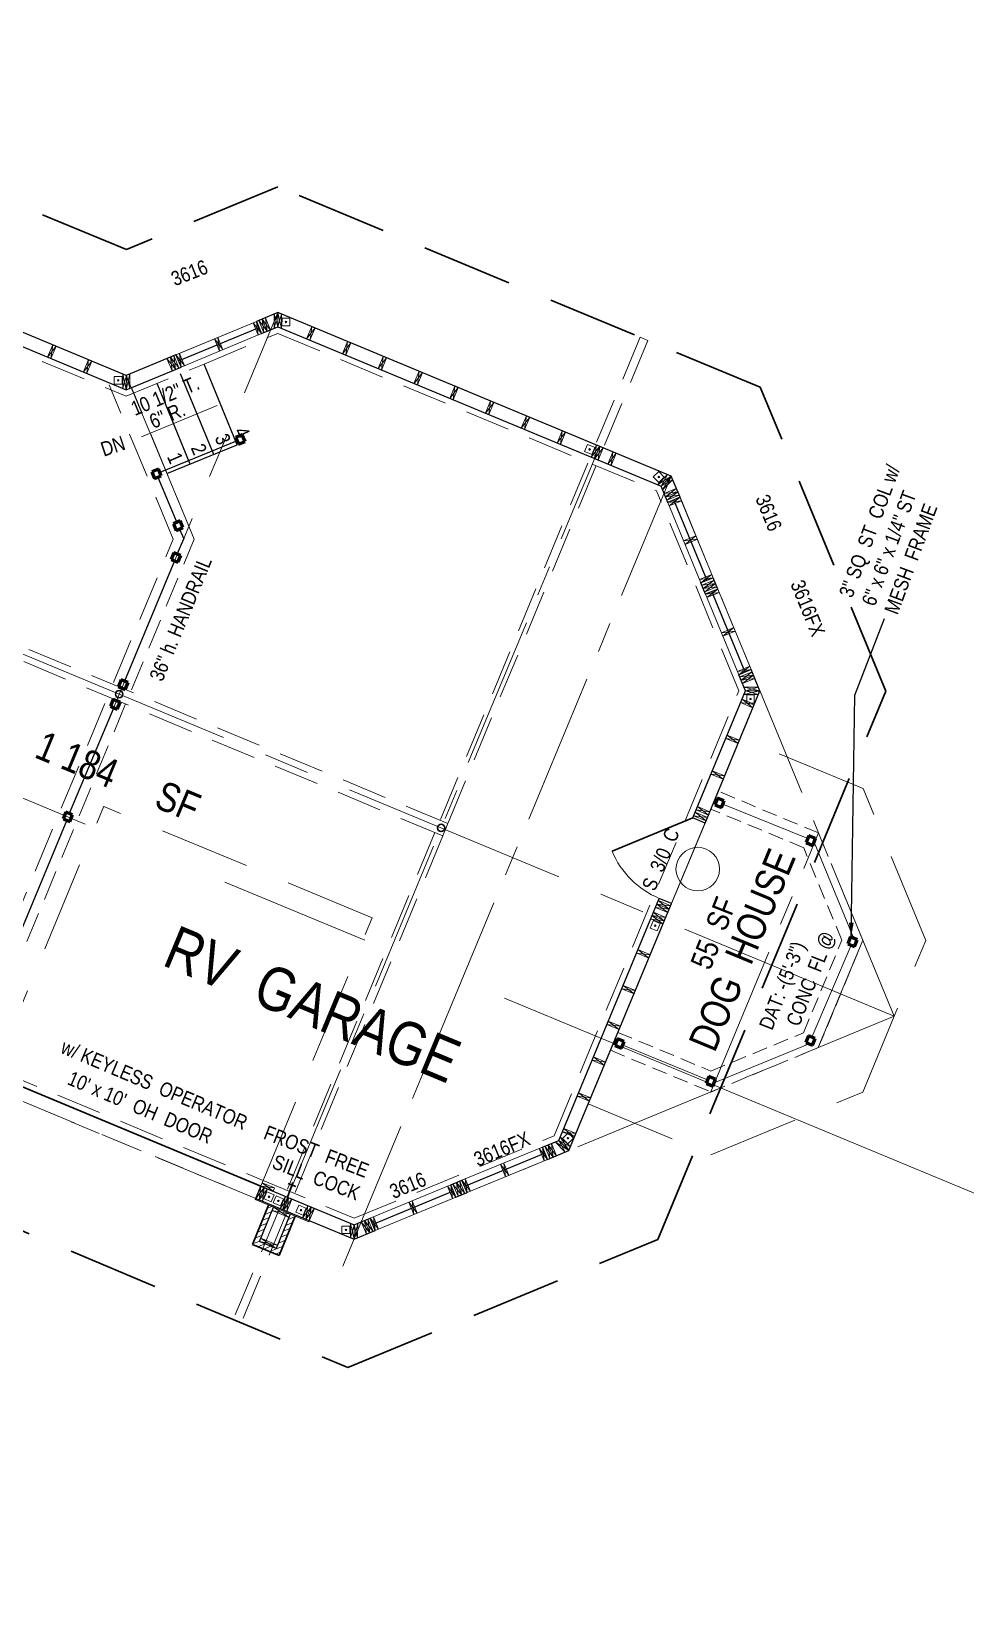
# Model space of a CAD drawing. Header units: inches. Extents: x 279 to 11006, y 233 to 7807.
# Drawn here: x 3970 to 4356, y 1346 to 2002 of the extents above; entities that cross this region are included whole.
import ezdxf

# ---------------------------------------------------------------- set-up
doc = ezdxf.new("R2010")
doc.units = ezdxf.units.IN
doc.header["$MEASUREMENT"] = 0
doc.linetypes.add('CENTER', pattern=[2, 1.25, -0.25, 0.25, -0.25])
doc.linetypes.add('HIDDEN', pattern=[0.375, 0.25, -0.125])
for name, color, linetype in [('CONC', 7, 'Continuous'), ('LLPLUMBING', 102, 'Continuous'), ('LLTEXT', 7, 'Continuous'), ('STAIRS', 7, 'Continuous'), ('TEXT', 250, 'Continuous'), ('WALLS', 5, 'Continuous')]:
    doc.layers.add(name, color=color, linetype=linetype)
for name, color, linetype, lineweight in [('DOORS', 7, 'Continuous', 30), ('FOUNDATION', 7, 'HIDDEN', 20), ('GRID', 1, 'CENTER', 20), ('LAYOUT', 6, 'Continuous', 9), ('MASONRY', 16, 'HIDDEN', 30), ('PLUMBING', 7, 'Continuous', 20), ('ROOF BEAMS', 3, 'HIDDEN', 30), ('ROOFLINE', 7, 'HIDDEN', 30), ('STEEL', 5, 'Continuous', 9), ('WALL FRAMING', 7, 'Continuous', 30), ('WINDOWS', 5, 'Continuous', 30)]:
    doc.layers.add(name, color=color, linetype=linetype, lineweight=lineweight)
doc.styles.add('ARCHENT', font='technical.ttf', dxfattribs={"height": 6})
doc.styles.add('ARCHENTLTD', font='technical.ttf', dxfattribs={"height": 0.1875})
doc.dimstyles.new('ARCHENT', dxfattribs={"dimtxt": 6, "dimasz": 6, "dimexe": 9, "dimexo": 3, "dimgap": 1, "dimtad": 0, "dimtoh": 1, "dimdec": 3, "dimzin": 0, "dimdsep": 46, "dimlunit": 4, "dimtxsty": 'ARCHENTLTD', "dimcen": 6, "dimaunit": 1, "dimadec": 0, "dimazin": 0, "dimtfac": 1, "dimtdec": 3, "dimtofl": 0, "dimtmove": 0, "dimatfit": 3, "dimfxl": 1, "dimfrac": 2, "dimtolj": 1, "dimtzin": 0, "dimarcsym": 0})
doc.dimstyles.new('ARCHENTLTD', dxfattribs={"dimscale": 0.05, "dimtxt": 0.1875, "dimasz": 3, "dimexe": 9, "dimexo": 1, "dimgap": 2.5, "dimtad": 0, "dimdec": 1, "dimzin": 1, "dimdsep": 46, "dimlunit": 4, "dimtxsty": 'ARCHENTLTD', "dimblk": 'ARCHTICK', "dimcen": 6, "dimclrd": 256, "dimclre": 256, "dimclrt": 256, "dimaunit": 1, "dimadec": 0, "dimazin": 0, "dimtfac": 1, "dimtdec": 1, "dimtofl": 0, "dimtmove": 1, "dimatfit": 3, "dimldrblk": 'ARCHTICK', "dimfxl": 1, "dimfrac": 2, "dimtolj": 1, "dimtzin": 0, "dimlwd": 9, "dimlwe": 9, "dimarcsym": 0})

# ---------------------------------------------------------------- blocks, each defined once
blk = doc.blocks.new('_ArchTick')
at = {"color": 0, "linetype": 'ByBlock', "const_width": 0.15}
blk.add_lwpolyline([(-0.5, -0.5), (0.5, 0.5)], dxfattribs=at)

msp = doc.modelspace()

# ---------------------------------------------------------------- hatches: boundary and pattern name
at = {"layer": 'MASONRY', "lineweight": 9, "ltscale": 75}
h = msp.add_hatch(dxfattribs=at)
h.set_pattern_fill('ANSI31', color=256, scale=15, angle=22.5, style=0)
h.set_pattern_definition([(22.5, (11012.0421, -10352.0215), (0.71753144, -1.73227412), [])])
h.paths.add_polyline_path([(4076.74, 1512.89), (4079.17, 1512.89), (4072.36, 1496.17), (4061.27, 1500.74), (4068.15, 1517.44), (4069.87, 1515.71), (4064.21, 1501.97), (4071.13, 1499.11)])
at = {"layer": 'WALL FRAMING', "lineweight": 9, "ltscale": 150}
for points in [[(4074.81, 1881.81, 1), (4075.44, 1881.81, 1)], [(4005.53, 1857.68, 1), (4006.15, 1857.68, 1)], [(4200.28, 1829.15, 1), (4200.9, 1829.15, 1)], [(4228.86, 1817.78, 1), (4229.48, 1817.78, 1)], [(4266.72, 1726.07, 1), (4267.35, 1726.07, 1)], [(4227.8, 1632.7, 1), (4227.57, 1632.12, 1)], [(4191.31, 1544.63, 1), (4191.94, 1544.63, 1)], [(4067.82, 1520.41, 1), (4068.44, 1520.41, 1)], [(4071.7, 1518.75, 1), (4072.33, 1518.75, 1)], [(4081.03, 1514.92, 1), (4081.65, 1514.92, 1)], [(4099.6, 1506.77, 1), (4100.22, 1506.77, 1)]]:
    msp.add_hatch(color=256, dxfattribs=at).paths.add_polyline_path(points)

# ---------------------------------------------------------------- linework, layer by layer
at = {"layer": 'DOORS', "linetype": 'HIDDEN', "lineweight": 9, "ltscale": 150}
for p, q in [((3953.92, 1570.91), (3999.93, 1681.73)), ((4110.74, 1635.68), (3999.91, 1681.69)), ((4064.73, 1524.85), (4110.74, 1635.68))]:
    msp.add_line(p, q, dxfattribs=at)
at = {"layer": 'DOORS', "ltscale": 50}
msp.add_line((4243.17, 1676.94), (4209.9, 1663.19), dxfattribs=at)
at = {"layer": 'DOORS', "lineweight": 9, "ltscale": 50}
msp.add_line((4248.27, 1674.82), (4234.47, 1641.57), dxfattribs=at)
at = {"layer": 'DOORS', "linetype": 'Continuous', "ltscale": 150}
msp.add_line((4064.73, 1524.85), (3953.92, 1570.91), dxfattribs=at)
at = {"layer": 'DOORS', "color": 7, "linetype": 'Continuous', "lineweight": 20, "ltscale": 7.5}
msp.add_circle((4245.26, 1655.8), 9, dxfattribs=at)
at = {"layer": 'DOORS', "lineweight": 9, "ltscale": 50}
msp.add_arc((4243.17, 1676.94), 36, 202.45334, 247.45334, dxfattribs=at)
at = {"layer": 'FOUNDATION', "lineweight": 20, "ltscale": 75}
for p, q in [((3792.69, 1941.07), (4009.18, 1851.08)), ((4041.3, 1864.41), (4071.76, 1877.05)), ((4071.76, 1877.05), (4228.17, 1812.04)), ((4262.28, 1729.42), (4228.17, 1812.04)), ((4185.89, 1545.65), (4262.28, 1729.42)), ((4103.26, 1511.54), (4185.89, 1545.65)), ((4065.69, 1527.16), (4103.26, 1511.54))]:
    msp.add_line(p, q, dxfattribs=at)
at = {"layer": 'FOUNDATION', "linetype": 'HIDDEN', "lineweight": 9, "ltscale": 75}
for p, q in [((4009.18, 1851.08), (4041.3, 1864.41)), ((4028.53, 1792.11), (4002.11, 1855.77)), ((3939.14, 1577.05), (4028.53, 1792.11)), ((3954.88, 1573.21), (4065.69, 1527.16))]:
    msp.add_line(p, q, dxfattribs=at)
at = {"layer": 'FOUNDATION', "ltscale": 75}
msp.add_line((4037.2, 1792.11), (4011.29, 1854.66), dxfattribs=at)
at = {"layer": 'FOUNDATION', "ltscale": 50}
msp.add_line((3946.53, 1573.98), (4037.2, 1792.11), dxfattribs=at)
at = {"layer": 'FOUNDATION', "ltscale": 25}
for p, q in [((4295.14, 1670.74), (4253.7, 1687.95)), ((4289.01, 1664.62), (4250.63, 1680.56)), ((4313.47, 1626.37), (4295.14, 1670.74)), ((4304.81, 1626.38), (4289.01, 1664.62)), ((4288.94, 1588.17), (4304.81, 1626.38)), ((4295.05, 1582.04), (4313.47, 1626.37)), ((4212.29, 1588.33), (4250.7, 1572.38)), ((4250.7, 1572.38), (4288.94, 1588.17)), ((4209.22, 1580.94), (4250.69, 1563.72)), ((4250.69, 1563.72), (4295.05, 1582.04))]:
    msp.add_line(p, q, dxfattribs=at)
at = {"layer": 'FOUNDATION', "lineweight": 20, "ltscale": 50}
msp.add_line((3951.81, 1565.83), (4062.62, 1519.77), dxfattribs=at)
at = {"layer": 'FOUNDATION', "lineweight": 9, "ltscale": 75}
msp.add_line((4064.73, 1524.85), (4065.69, 1527.16), dxfattribs=at)
at = {"layer": 'GRID', "ltscale": 50}
for p, q in [((3792.7, 1949.72), (4009.18, 1859.74)), ((4009.18, 1859.74), (4071.77, 1885.72)), ((4071.77, 1885.71), (4234.3, 1818.15)), ((4326.42, 1595), (4234.3, 1818.16)), ((3652.85, 1690.09), (4103.25, 1502.88)), ((4103.25, 1502.88), (4326.42, 1595))]:
    msp.add_line(p, q, dxfattribs=at)
at = {"layer": 'GRID', "ltscale": 75}
for p, q in [((3942.83, 1575.51), (4071.77, 1885.71)), ((4035.06, 1797.39), (4009.18, 1859.74)), ((4326.42, 1595), (3740.29, 1838.6))]:
    msp.add_line(p, q, dxfattribs=at)
at = {"layer": 'GRID', "linetype": 'CENTER', "lineweight": 20, "ltscale": 50}
for p, q in [((4073.7, 1515.16), (4204.74, 1830.44)), ((4098.64, 1491.8), (4234.29, 1818.16)), ((4191.95, 1539.5), (4270.91, 1729.46)), ((4250.66, 1563.73), (4295.15, 1670.75)), ((4295.04, 1582.05), (4313.47, 1626.37))]:
    msp.add_line(p, q, dxfattribs=at)
at = {"layer": 'LAYOUT', "color": 6, "linetype": 'CENTER', "lineweight": 5, "ltscale": 250}
msp.add_line((3241.82, 1985.96), (4783.42, 1345.93), dxfattribs=at)
at = {"layer": 'LLPLUMBING', "color": 5, "linetype": 'Continuous', "lineweight": 30, "ltscale": 25}
for p, q in [((4075.81, 1520.24), (4078.02, 1526.3)), ((4079.15, 1524.64), (4076.08, 1525.94))]:
    msp.add_line(p, q, dxfattribs=at)
at = {"layer": 'MASONRY', "linetype": 'Continuous', "lineweight": 30, "ltscale": 1.5}
for p, q in [((4061.27, 1500.74), (4067.97, 1517)), ((4078.98, 1512.42), (4072.36, 1496.17)), ((4072.36, 1496.17), (4061.27, 1500.74))]:
    msp.add_line(p, q, dxfattribs=at)
at = {"layer": 'ROOF BEAMS', "color": 3, "lineweight": 20, "ltscale": 75}
for p, q in [((4221.42, 1875.49), (4138.81, 1675.95)), ((4224.66, 1874.15), (4142.04, 1674.61)), ((4142.04, 1674.61), (4139.94, 1669.52)), ((4136.7, 1670.87), (4053.43, 1469.75)), ((4139.94, 1669.52), (4056.66, 1468.4)), ((4056.66, 1468.4), (4053.43, 1469.75))]:
    msp.add_line(p, q, dxfattribs=at)
at = {"layer": 'ROOF BEAMS', "lineweight": 20, "ltscale": 75}
for p, q in [((4139.94, 1669.52), (3737.16, 1836.92)), ((4142.04, 1674.61), (3739.27, 1842))]:
    msp.add_line(p, q, dxfattribs=at)
at = {"layer": 'ROOFLINE', "linetype": 'HIDDEN', "ltscale": 150}
for p, q in [((4009.2, 1911.72), (3792.76, 2001.68)), ((4071.78, 1937.68), (4009.2, 1911.72)), ((4271.08, 1854.86), (4071.78, 1937.68)), ((4322.89, 1729.34), (4271.08, 1854.86)), ((4228.7, 1502.73), (4322.89, 1729.34)), ((3623.37, 1650.46), (4100.69, 1449.9)), ((4100.69, 1449.9), (4228.7, 1502.73))]:
    msp.add_line(p, q, dxfattribs=at)
at = {"layer": 'ROOFLINE', "lineweight": 20, "ltscale": 150}
for p, q in [((4313.53, 1689.09), (4262.91, 1710.11)), ((4339.44, 1626.35), (4313.53, 1689.09)), ((4313.4, 1563.66), (4339.44, 1626.35)), ((4250.66, 1537.74), (4313.4, 1563.66)), ((4200.02, 1558.78), (4250.66, 1537.74))]:
    msp.add_line(p, q, dxfattribs=at)
at = {"layer": 'STAIRS', "color": 7, "linetype": 'Continuous', "ltscale": 25}
for p, q in [((4055.03, 1831.1), (4041.3, 1864.41)), ((4035.61, 1823.1), (4021.9, 1856.36)), ((4045.32, 1827.1), (4031.6, 1860.39))]:
    msp.add_line(p, q, dxfattribs=at)
at = {"layer": 'STAIRS', "color": 7, "linetype": 'Continuous', "ltscale": 50}
msp.add_line((4025.9, 1819.16), (4055.03, 1831.1), dxfattribs=at)
at = {"layer": 'STEEL', "color": 5, "lineweight": 25, "ltscale": 150}
for p, q in [((4054.94, 1832.67), (4023.02, 1819.63)), ((4022.22, 1817.66), (4030, 1799.02)), ((4030.25, 1785.9), (4032.88, 1792.15)), ((4031.17, 1796.26), (4032.88, 1792.15)), ((4029.13, 1783.12), (4008.46, 1733.4)), ((4004.07, 1722.49), (3985.63, 1678.76)), ((3984.58, 1675.95), (3965.86, 1630.91))]:
    msp.add_line(p, q, dxfattribs=at)
at = {"layer": 'STEEL', "linetype": 'Continuous', "lineweight": 60, "ltscale": 90}
for p, q in [((4057.11, 1835.22), (4054.35, 1834.05)), ((4054.35, 1834.05), (4055.52, 1831.29)), ((4055.52, 1831.29), (4058.28, 1832.46)), ((4058.28, 1832.46), (4057.11, 1835.22)), ((4022.43, 1821.01), (4019.67, 1819.84)), ((4019.67, 1819.84), (4020.84, 1817.08)), ((4020.84, 1817.08), (4023.6, 1818.25)), ((4023.6, 1818.25), (4022.43, 1821.01)), ((4031.38, 1799.6), (4028.62, 1798.43)), ((4028.62, 1798.43), (4029.79, 1795.67)), ((4029.79, 1795.67), (4032.55, 1796.84)), ((4032.55, 1796.84), (4031.38, 1799.6)), ((4028.86, 1786.46), (4027.74, 1783.68)), ((4028.86, 1786.46), (4027.74, 1783.68)), ((4027.74, 1783.68), (4030.52, 1782.55)), ((4027.74, 1783.68), (4030.52, 1782.55)), ((4031.64, 1785.33), (4028.86, 1786.46)), ((4031.64, 1785.33), (4028.86, 1786.46)), ((4030.52, 1782.55), (4031.64, 1785.33)), ((4030.52, 1782.55), (4031.64, 1785.33)), ((4007.11, 1733.95), (4005.98, 1731.17)), ((4007.11, 1733.95), (4005.98, 1731.17)), ((4009.89, 1732.82), (4007.11, 1733.95)), ((4009.89, 1732.82), (4007.11, 1733.95)), ((4008.76, 1730.04), (4009.89, 1732.82)), ((4008.76, 1730.04), (4009.89, 1732.82)), ((4003.81, 1725.83), (4002.68, 1723.05)), ((4003.81, 1725.83), (4002.68, 1723.05)), ((4006.59, 1724.7), (4003.81, 1725.83)), ((4006.59, 1724.7), (4003.81, 1725.83)), ((4005.46, 1721.92), (4006.59, 1724.7)), ((4005.46, 1721.92), (4006.59, 1724.7)), ((4005.98, 1731.17), (4008.76, 1730.04)), ((4005.98, 1731.17), (4008.76, 1730.04)), ((4002.68, 1723.05), (4005.46, 1721.92)), ((4002.68, 1723.05), (4005.46, 1721.92)), ((3984.24, 1679.33), (3983.11, 1676.54)), ((3984.24, 1679.33), (3983.11, 1676.54)), ((3987.02, 1678.2), (3984.24, 1679.33)), ((3987.02, 1678.2), (3984.24, 1679.33)), ((4253.43, 1685.09), (4252.31, 1682.3)), ((4252.31, 1682.3), (4255.09, 1681.18)), ((4256.21, 1683.96), (4253.43, 1685.09)), ((4255.09, 1681.18), (4256.21, 1683.96)), ((3983.11, 1676.54), (3985.89, 1675.42)), ((3983.11, 1676.54), (3985.89, 1675.42)), ((3985.89, 1675.42), (3987.02, 1678.2)), ((3985.89, 1675.42), (3987.02, 1678.2)), ((4291.11, 1669.5), (4289.99, 1666.72)), ((4289.99, 1666.72), (4292.77, 1665.59)), ((4293.89, 1668.37), (4291.11, 1669.5)), ((4292.77, 1665.59), (4293.89, 1668.37)), ((4308.33, 1627.75), (4307.2, 1624.96)), ((4311.11, 1626.62), (4308.33, 1627.75)), ((4309.98, 1623.84), (4311.11, 1626.62)), ((4307.2, 1624.96), (4309.98, 1623.84)), ((4290.96, 1586.95), (4289.84, 1584.17)), ((4293.74, 1585.82), (4290.96, 1586.95)), ((4212.14, 1585.69), (4211.01, 1582.91)), ((4211.01, 1582.91), (4213.79, 1581.78)), ((4214.92, 1584.56), (4212.14, 1585.69)), ((4213.79, 1581.78), (4214.92, 1584.56)), ((4289.84, 1584.17), (4292.62, 1583.04)), ((4292.62, 1583.04), (4293.74, 1585.82)), ((4249.84, 1570.08), (4248.71, 1567.3)), ((4248.71, 1567.3), (4251.49, 1566.18)), ((4252.62, 1568.96), (4249.84, 1570.08)), ((4251.49, 1566.18), (4252.62, 1568.96))]:
    msp.add_line(p, q, dxfattribs=at)
at = {"layer": 'STEEL', "linetype": 'Continuous', "lineweight": 20, "ltscale": 90}
for p, q in [((4290.66, 1668.38), (4255.65, 1682.57)), ((4309.72, 1627.18), (4293.33, 1666.98)), ((4292.35, 1586.39), (4308.59, 1624.4)), ((4214.01, 1583.17), (4249.27, 1568.69)), ((4252.05, 1567.57), (4291.23, 1583.61))]:
    msp.add_line(p, q, dxfattribs=at)
at = {"layer": 'STEEL', "lineweight": 30, "ltscale": 75}
for centre in [(4006.24, 1728.06), (4139.25, 1672.79)]:
    msp.add_circle(centre, 1.5, dxfattribs=at)
at = {"layer": 'WALL FRAMING', "lineweight": 9, "ltscale": 150}
for p, q in [((4062.96, 1882.03), (4063.67, 1876.37)), ((4067.36, 1877.93), (4063.88, 1882.41)), ((4065.27, 1882.98), (4065.98, 1877.32)), ((4068.75, 1878.47), (4065.27, 1882.95)), ((4066.66, 1883.52), (4067.37, 1877.86)), ((4070.27, 1879.13), (4071.79, 1885.7)), ((4071.77, 1879.75), (4070.29, 1885.08)), ((4073.29, 1885.07), (4071.77, 1879.75)), ((4071.79, 1885.7), (4073.27, 1879.13)), ((4065.05, 1876.98), (4061.57, 1881.45)), ((4065.98, 1877.32), (4067.36, 1877.93)), ((4087.17, 1879.31), (4083.68, 1874.8)), ((4085.07, 1874.23), (4085.79, 1879.88)), ((3980.16, 1871.8), (3976.67, 1867.3)), ((3978.06, 1866.72), (3978.78, 1872.38)), ((4049.11, 1870.38), (4045.63, 1874.86)), ((4047.02, 1875.43), (4047.73, 1869.78)), ((4101.95, 1873.17), (4098.46, 1868.66)), ((4099.84, 1868.09), (4100.56, 1873.74)), ((3994.94, 1865.66), (3991.45, 1861.16)), ((3992.83, 1860.58), (3993.55, 1866.24)), ((4029.47, 1862.26), (4025.99, 1866.74)), ((4030.86, 1862.83), (4027.38, 1867.31)), ((4027.38, 1867.31), (4028.1, 1861.65)), ((4028.77, 1867.88), (4029.48, 1862.23)), ((4033.17, 1863.77), (4029.7, 1868.25)), ((4031.09, 1868.82), (4031.8, 1863.16)), ((4116.72, 1867.02), (4113.23, 1862.52)), ((4114.62, 1861.94), (4115.34, 1867.6)), ((4007.68, 1854.42), (4009.2, 1859.73)), ((4009.18, 1853.79), (4007.7, 1860.36)), ((4010.7, 1860.35), (4009.18, 1853.79)), ((4009.2, 1859.73), (4010.68, 1854.41)), ((4131.52, 1860.87), (4128.03, 1856.37)), ((4129.41, 1855.79), (4130.13, 1861.45)), ((4146.27, 1854.74), (4142.78, 1850.24)), ((4144.16, 1849.66), (4144.89, 1855.32)), ((4161.05, 1848.6), (4157.55, 1844.1)), ((4158.94, 1843.52), (4159.66, 1849.18)), ((4173.71, 1837.38), (4174.44, 1843.04)), ((4175.82, 1842.46), (4172.33, 1837.96)), ((4190.62, 1836.31), (4187.12, 1831.81)), ((4188.51, 1831.23), (4189.23, 1836.89)), ((4204.74, 1830.45), (4201.25, 1825.94)), ((4202.64, 1825.37), (4203.36, 1831.02)), ((4206.16, 1829.86), (4202.67, 1825.35)), ((4204.05, 1824.78), (4204.78, 1830.43)), ((4211.55, 1827.61), (4208.06, 1823.1)), ((4209.45, 1822.53), (4210.17, 1828.18)), ((4234.28, 1818.16), (4228.58, 1814.58)), ((4232.78, 1818.78), (4230.08, 1813.95)), ((4230.08, 1813.95), (4234.9, 1816.66)), ((4230.7, 1812.45), (4234.28, 1818.16)), ((4236.97, 1811.68), (4231.32, 1810.97)), ((4231.89, 1809.58), (4236.4, 1813.07)), ((4237.55, 1810.29), (4231.89, 1809.58)), ((4232.46, 1808.2), (4236.97, 1811.68)), ((4238.5, 1807.98), (4232.84, 1807.27)), ((4233.42, 1805.89), (4237.93, 1809.37)), ((4245.08, 1792.04), (4239.43, 1791.33)), ((4240, 1789.94), (4244.51, 1793.43)), ((4246.58, 1774), (4251.09, 1777.48)), ((4251.66, 1776.09), (4246.01, 1775.38)), ((4252.62, 1773.78), (4246.96, 1773.07)), ((4247.53, 1771.68), (4252.04, 1775.17)), ((4253.19, 1772.4), (4247.53, 1771.68)), ((4248.11, 1770.3), (4252.62, 1773.78)), ((4249.06, 1767.99), (4253.57, 1771.47)), ((4254.14, 1770.09), (4248.49, 1769.37)), ((4260.73, 1754.14), (4255.07, 1753.43)), ((4255.64, 1752.04), (4260.15, 1755.53)), ((4267.31, 1738.2), (4261.65, 1737.48)), ((4262.22, 1736.1), (4266.74, 1739.58)), ((4268.26, 1735.89), (4262.61, 1735.17)), ((4262.61, 1735.17), (4263.18, 1733.79)), ((4263.18, 1733.79), (4267.69, 1737.27)), ((4268.83, 1734.5), (4263.18, 1733.79)), ((4263.75, 1732.4), (4268.26, 1735.89)), ((4263.54, 1725.94), (4268.06, 1722.44)), ((4270.93, 1729.41), (4264.35, 1727.93)), ((4264.36, 1730.93), (4270.93, 1729.41)), ((4264.98, 1729.42), (4270.31, 1730.91)), ((4270.3, 1727.91), (4264.98, 1729.42)), ((4268.64, 1723.82), (4262.96, 1724.56)), ((4262.5, 1709.05), (4256.82, 1709.78)), ((4257.4, 1711.17), (4261.92, 1707.66)), ((4256.36, 1694.27), (4250.68, 1695.01)), ((4251.26, 1696.39), (4255.78, 1692.89)), ((4243.55, 1677.86), (4244.13, 1679.25)), ((4244.13, 1679.25), (4248.66, 1675.74)), ((4250.22, 1679.5), (4244.54, 1680.23)), ((4245.12, 1681.62), (4249.64, 1678.11)), ((4249.23, 1677.13), (4243.55, 1677.86)), ((4233.49, 1639.25), (4227.81, 1639.98)), ((4234.06, 1640.64), (4228.39, 1641.37)), ((4228.39, 1641.37), (4232.91, 1637.87)), ((4228.96, 1642.76), (4233.49, 1639.25)), ((4231.49, 1634.44), (4225.81, 1635.17)), ((4232, 1635.85), (4226.32, 1636.58)), ((4226.38, 1636.55), (4230.91, 1633.05)), ((4226.9, 1637.96), (4231.42, 1634.46)), ((4225.65, 1620.4), (4219.98, 1621.13)), ((4220.55, 1622.52), (4225.08, 1619.01)), ((4214.41, 1607.75), (4218.94, 1604.24)), ((4219.52, 1605.63), (4213.84, 1606.36)), ((4213.37, 1590.85), (4207.7, 1591.59)), ((4208.27, 1592.97), (4212.8, 1589.47)), ((4207.23, 1576.08), (4201.56, 1576.81)), ((4202.13, 1578.2), (4206.66, 1574.69)), ((4201.09, 1561.31), (4195.42, 1562.04)), ((4195.99, 1563.42), (4200.52, 1559.92)), ((4189.85, 1548.65), (4194.38, 1545.15)), ((4182.04, 1541.35), (4185.52, 1536.84)), ((4184.14, 1536.27), (4183.43, 1541.93)), ((4183.43, 1541.93), (4186.91, 1537.42)), ((4185.52, 1536.84), (4184.81, 1542.5)), ((4186.29, 1543.1), (4192.01, 1539.52)), ((4192.62, 1541.02), (4187.8, 1543.72)), ((4187.8, 1543.72), (4190.5, 1538.9)), ((4192.01, 1539.52), (4188.42, 1545.22)), ((4194.95, 1546.53), (4189.28, 1547.26)), ((4179.73, 1540.4), (4183.21, 1535.89)), ((4181.83, 1535.32), (4181.11, 1540.97)), ((4163.78, 1533.82), (4167.27, 1529.31)), ((4165.88, 1528.73), (4165.17, 1534.39)), ((4066.11, 1524.27), (4062.62, 1519.77)), ((4064.73, 1524.85), (4064, 1519.19)), ((4064, 1519.19), (4067.5, 1523.7)), ((4070.37, 1524.13), (4064.71, 1524.85)), ((4069.79, 1522.74), (4065.29, 1526.24)), ((4065.39, 1518.62), (4066.11, 1524.27)), ((4141.83, 1524.76), (4145.31, 1520.25)), ((4143.93, 1519.67), (4143.22, 1525.33)), ((4144.14, 1525.71), (4147.63, 1521.2)), ((4146.24, 1520.63), (4145.53, 1526.28)), ((4145.53, 1526.28), (4149.01, 1521.77)), ((4147.63, 1521.2), (4146.91, 1526.86)), ((4147.84, 1527.24), (4151.32, 1522.73)), ((4149.94, 1522.15), (4149.22, 1527.81)), ((4076.4, 1511.86), (4070.05, 1516.1)), ((4076.18, 1520.04), (4072.68, 1515.53)), ((4074.8, 1520.61), (4074.07, 1514.96)), ((4074.07, 1514.96), (4077.57, 1519.46)), ((4075.45, 1514.38), (4076.18, 1520.04)), ((4085.51, 1516.21), (4082.01, 1511.71)), ((4084.12, 1516.79), (4083.39, 1511.13)), ((4083.39, 1511.13), (4086.89, 1515.64)), ((4084.78, 1510.56), (4085.51, 1516.21)), ((4125.88, 1518.18), (4129.37, 1513.66)), ((4127.98, 1513.09), (4127.27, 1518.75)), ((4069.48, 1514.71), (4076.98, 1513.24)), ((4084.59, 1510.09), (4084.78, 1510.56)), ((4101.75, 1503.51), (4103.26, 1508.83)), ((4103.25, 1502.88), (4101.77, 1509.45)), ((4104.77, 1509.45), (4103.25, 1502.88)), ((4103.26, 1508.83), (4104.75, 1503.5)), ((4106.24, 1510.07), (4109.73, 1505.56)), ((4109.02, 1511.21), (4107.63, 1510.64)), ((4107.63, 1510.64), (4111.11, 1506.13)), ((4108.34, 1504.98), (4107.63, 1510.64)), ((4109.73, 1505.56), (4109.02, 1511.21)), ((4109.94, 1511.59), (4113.42, 1507.08)), ((4112.04, 1506.51), (4111.33, 1512.17)), ((4071.7, 1500.5), (4064.21, 1501.97)), ((4064.78, 1503.35), (4071.13, 1499.11))]:
    msp.add_line(p, q, dxfattribs=at)
at = {"layer": 'WALL FRAMING', "lineweight": 20, "ltscale": 75}
for p, q in [((4063.88, 1882.41), (4065.98, 1877.32)), ((4065.27, 1882.98), (4067.37, 1877.9)), ((4066.66, 1883.52), (4068.76, 1878.44)), ((4083.68, 1874.8), (4085.79, 1879.88)), ((4085.06, 1874.22), (4087.17, 1879.31)), ((3976.67, 1867.29), (3978.78, 1872.38)), ((3978.05, 1866.72), (3980.16, 1871.8)), ((4098.45, 1868.65), (4100.56, 1873.74)), ((4099.84, 1868.08), (4101.95, 1873.17)), ((3991.44, 1861.15), (3993.55, 1866.24)), ((3992.83, 1860.58), (3994.94, 1865.66)), ((4025.99, 1866.74), (4028.1, 1861.65)), ((4027.38, 1867.31), (4029.48, 1862.23)), ((4028.77, 1867.88), (4030.87, 1862.8)), ((4113.23, 1862.51), (4115.34, 1867.6)), ((4114.61, 1861.94), (4116.72, 1867.02)), ((4128.02, 1856.36), (4130.13, 1861.45)), ((4129.41, 1855.79), (4131.52, 1860.87)), ((4142.78, 1850.23), (4144.89, 1855.32)), ((4144.16, 1849.66), (4146.27, 1854.74)), ((4157.55, 1844.09), (4159.66, 1849.18)), ((4158.94, 1843.52), (4161.05, 1848.6)), ((4172.33, 1837.95), (4174.44, 1843.04)), ((4173.71, 1837.37), (4175.82, 1842.46)), ((4187.12, 1831.8), (4189.23, 1836.89)), ((4188.51, 1831.22), (4190.62, 1836.31)), ((4201.25, 1825.94), (4203.36, 1831.02)), ((4202.63, 1825.36), (4204.74, 1830.45)), ((4202.67, 1825.35), (4204.78, 1830.43)), ((4204.05, 1824.77), (4206.16, 1829.86)), ((4208.06, 1823.1), (4210.17, 1828.18)), ((4209.44, 1822.52), (4211.55, 1827.61)), ((4236.4, 1813.07), (4231.32, 1810.97)), ((4236.97, 1811.68), (4231.89, 1809.58)), ((4237.55, 1810.3), (4232.46, 1808.2)), ((4252.05, 1775.17), (4246.96, 1773.07)), ((4252.62, 1773.78), (4247.53, 1771.68)), ((4253.19, 1772.4), (4248.11, 1770.3)), ((4267.69, 1737.27), (4262.61, 1735.17)), ((4268.26, 1735.89), (4263.18, 1733.79)), ((4268.83, 1734.5), (4263.75, 1732.4)), ((4184.14, 1536.27), (4182.04, 1541.35)), ((4185.52, 1536.84), (4183.43, 1541.93)), ((4186.91, 1537.41), (4184.81, 1542.5)), ((4064, 1519.19), (4066.11, 1524.27)), ((4070.37, 1524.13), (4065.29, 1526.24)), ((4065.39, 1518.62), (4067.5, 1523.7)), ((4146.24, 1520.63), (4144.14, 1525.71)), ((4147.63, 1521.2), (4145.53, 1526.28)), ((4149.01, 1521.77), (4146.91, 1526.86)), ((4084.59, 1510.09), (4062.42, 1519.31)), ((4072.68, 1515.53), (4074.8, 1520.61)), ((4074.07, 1514.96), (4076.18, 1520.04)), ((4075.45, 1514.38), (4077.57, 1519.46)), ((4082.01, 1511.71), (4084.12, 1516.79)), ((4083.39, 1511.13), (4085.51, 1516.21)), ((4084.78, 1510.56), (4086.89, 1515.64)), ((4108.34, 1504.98), (4106.24, 1510.07)), ((4109.73, 1505.56), (4107.63, 1510.64)), ((4111.11, 1506.13), (4109.02, 1511.21))]:
    msp.add_line(p, q, dxfattribs=at)
at = {"layer": 'WALL FRAMING', "lineweight": 20, "ltscale": 150}
for p, q in [((4070.29, 1885.08), (4070.27, 1879.13)), ((4071.79, 1885.7), (4071.77, 1879.75)), ((4073.29, 1885.07), (4073.27, 1879.12)), ((4007.68, 1854.42), (4007.7, 1860.36)), ((4009.18, 1853.79), (4009.2, 1859.73)), ((4010.68, 1854.41), (4010.7, 1860.35)), ((4232.78, 1818.78), (4228.58, 1814.57)), ((4234.28, 1818.16), (4230.08, 1813.95)), ((4234.9, 1816.66), (4230.7, 1812.45)), ((4270.3, 1727.91), (4264.35, 1727.93)), ((4270.31, 1730.91), (4264.36, 1730.93)), ((4270.93, 1729.41), (4264.98, 1729.42)), ((4190.5, 1538.9), (4186.29, 1543.1)), ((4192.01, 1539.52), (4187.8, 1543.72)), ((4192.62, 1541.02), (4188.41, 1545.22)), ((4070.37, 1524.13), (4069.79, 1522.74)), ((4062.42, 1519.31), (4062.61, 1519.77)), ((4101.75, 1503.51), (4101.77, 1509.46)), ((4103.25, 1502.88), (4103.26, 1508.83)), ((4104.75, 1503.5), (4104.77, 1509.45))]:
    msp.add_line(p, q, dxfattribs=at)
at = {"layer": 'WALL FRAMING', "color": 9, "linetype": 'Continuous', "lineweight": 5, "ltscale": 150}
for p, q in [((4076.77, 1883.36), (4073.28, 1883.37)), ((4073.49, 1880.25), (4073.5, 1883.38)), ((4076.8, 1880.24), (4076.77, 1883.36)), ((4076.8, 1880.24), (4073.27, 1880.25)), ((4004.17, 1859.25), (4007.7, 1859.24)), ((4004.17, 1859.25), (4004.2, 1856.12)), ((4004.2, 1856.12), (4007.69, 1856.11)), ((4007.48, 1859.24), (4007.47, 1856.11)), ((4199.64, 1831.24), (4198.48, 1828.34)), ((4199.64, 1831.24), (4202.9, 1829.88)), ((4202.7, 1829.96), (4201.5, 1827.08)), ((4198.48, 1828.34), (4201.7, 1827)), ((4226.88, 1817.86), (4229.12, 1820.04)), ((4226.88, 1817.86), (4229.37, 1815.37)), ((4229.12, 1820.04), (4231.58, 1817.58)), ((4229.22, 1815.52), (4231.43, 1817.73)), ((4265.46, 1724.4), (4265.48, 1727.92)), ((4265.48, 1727.71), (4268.6, 1727.7)), ((4268.59, 1724.43), (4268.6, 1727.92)), ((4265.46, 1724.4), (4268.59, 1724.43)), ((4225.6, 1631.43), (4226.93, 1634.7)), ((4226.85, 1634.51), (4229.74, 1633.33)), ((4228.52, 1630.3), (4229.82, 1633.54)), ((4225.6, 1631.43), (4228.52, 1630.3)), ((4191.7, 1546.92), (4189.21, 1544.43)), ((4189.36, 1544.58), (4191.58, 1542.37)), ((4193.89, 1544.68), (4191.42, 1542.22)), ((4191.7, 1546.92), (4193.89, 1544.68)), ((4067.22, 1522.48), (4066.02, 1519.59)), ((4070.28, 1521.21), (4067.02, 1522.56)), ((4069.04, 1518.34), (4065.82, 1519.68)), ((4070.28, 1521.21), (4069.04, 1518.34)), ((4071.07, 1520.83), (4069.91, 1517.93)), ((4069.91, 1517.93), (4073.13, 1516.59)), ((4071.07, 1520.83), (4074.32, 1519.48)), ((4074.13, 1519.56), (4072.93, 1516.68)), ((4080.39, 1517.01), (4079.23, 1514.1)), ((4080.39, 1517.01), (4083.65, 1515.65)), ((4083.45, 1515.73), (4082.25, 1512.85)), ((4079.23, 1514.1), (4082.45, 1512.77)), ((4098.24, 1508.34), (4101.76, 1508.33)), ((4098.24, 1508.34), (4098.27, 1505.22)), ((4101.55, 1508.33), (4101.54, 1505.21)), ((4098.27, 1505.22), (4101.76, 1505.21))]:
    msp.add_line(p, q, dxfattribs=at)
at = {"layer": 'WALL FRAMING', "linetype": 'HIDDEN', "lineweight": 20, "ltscale": 25}
for p, q in [((4061.57, 1881.45), (4063.67, 1876.37)), ((4045.63, 1874.86), (4047.73, 1869.78)), ((4047.02, 1875.43), (4049.12, 1870.35)), ((4031.09, 1868.82), (4033.19, 1863.74)), ((4238.5, 1807.98), (4233.42, 1805.89)), ((4244.51, 1793.43), (4239.43, 1791.33)), ((4245.08, 1792.04), (4240, 1789.94)), ((4251.09, 1777.48), (4246.01, 1775.38)), ((4254.14, 1770.09), (4249.06, 1767.99)), ((4260.15, 1755.53), (4255.07, 1753.43)), ((4260.73, 1754.14), (4255.64, 1752.04)), ((4266.74, 1739.58), (4261.65, 1737.48)), ((4181.83, 1535.32), (4179.73, 1540.4)), ((4165.88, 1528.73), (4163.78, 1533.82)), ((4167.27, 1529.31), (4165.17, 1534.39)), ((4143.93, 1519.67), (4141.83, 1524.76)), ((4151.32, 1522.73), (4149.22, 1527.81)), ((4127.98, 1513.09), (4125.88, 1518.18)), ((4129.37, 1513.66), (4127.27, 1518.75)), ((4113.42, 1507.08), (4111.33, 1512.17))]:
    msp.add_line(p, q, dxfattribs=at)
at = {"layer": 'WALL FRAMING', "color": 3, "lineweight": 20, "ltscale": 150}
msp.add_line((4224.66, 1874.15), (4221.42, 1875.49), dxfattribs=at)
at = {"layer": 'WALL FRAMING', "lineweight": 20, "ltscale": 50}
for p, q in [((4268.64, 1723.82), (4263.54, 1725.94)), ((4268.06, 1722.44), (4262.96, 1724.56)), ((4261.92, 1707.66), (4256.82, 1709.78)), ((4262.5, 1709.05), (4257.4, 1711.17)), ((4255.78, 1692.89), (4250.68, 1695.01)), ((4256.36, 1694.27), (4251.26, 1696.39)), ((4249.23, 1677.13), (4244.13, 1679.25)), ((4249.64, 1678.11), (4244.54, 1680.23)), ((4250.22, 1679.5), (4245.11, 1681.62)), ((4248.66, 1675.74), (4243.55, 1677.86)), ((4232.94, 1637.88), (4227.82, 1640)), ((4233.51, 1639.26), (4228.39, 1641.39)), ((4234.09, 1640.65), (4228.97, 1642.77)), ((4230.93, 1633.06), (4225.82, 1635.19)), ((4231.51, 1634.45), (4226.39, 1636.57)), ((4232.02, 1635.86), (4226.91, 1637.98)), ((4225.1, 1619.02), (4219.98, 1621.15)), ((4225.68, 1620.41), (4220.56, 1622.53)), ((4219.54, 1605.64), (4214.42, 1607.76)), ((4218.96, 1604.25), (4213.85, 1606.38)), ((4212.82, 1589.48), (4207.7, 1591.6)), ((4213.4, 1590.87), (4208.28, 1592.99)), ((4206.68, 1574.71), (4201.56, 1576.83)), ((4207.26, 1576.09), (4202.14, 1578.21)), ((4200.54, 1559.93), (4195.42, 1562.05)), ((4201.12, 1561.32), (4196, 1563.44)), ((4194.97, 1546.54), (4189.86, 1548.67)), ((4194.4, 1545.16), (4189.28, 1547.28))]:
    msp.add_line(p, q, dxfattribs=at)
at = {"layer": 'WALL FRAMING', "lineweight": 20, "ltscale": 1.5}
for p, q in [((4076.41, 1511.85), (4069.48, 1514.71)), ((4071.7, 1500.5), (4064.78, 1503.35))]:
    msp.add_line(p, q, dxfattribs=at)
at = {"layer": 'WALL FRAMING', "color": 9, "linetype": 'Continuous', "lineweight": 5, "ltscale": 150}
for centre in [(4075.13, 1881.81), (4005.84, 1857.68), (4200.59, 1829.15), (4229.17, 1817.78), (4267.03, 1726.07), (4227.68, 1632.41), (4191.62, 1544.63), (4068.13, 1520.41), (4072.02, 1518.75), (4081.34, 1514.92), (4099.91, 1506.77)]:
    msp.add_circle(centre, 0.312, dxfattribs=at)
at = {"layer": 'WALLS', "color": 4, "ltscale": 75}
for p, q in [((4009.18, 1859.74), (3792.7, 1949.72)), ((4071.77, 1885.71), (4062.95, 1882.05)), ((4062.96, 1882.03), (4065.06, 1876.94)), ((4234.3, 1818.16), (4071.77, 1885.71)), ((4029.7, 1868.25), (4009.18, 1859.74)), ((4029.69, 1868.27), (4031.79, 1863.18)), ((4237.93, 1809.37), (4234.3, 1818.16)), ((4232.84, 1807.27), (4230.09, 1813.95)), ((4237.93, 1809.37), (4232.84, 1807.27)), ((4251.66, 1776.09), (4246.58, 1774)), ((4248.49, 1769.37), (4246.58, 1774)), ((4253.57, 1771.47), (4248.49, 1769.37)), ((4253.57, 1771.47), (4251.66, 1776.09)), ((4267.31, 1738.2), (4262.22, 1736.1)), ((4270.94, 1729.4), (4267.31, 1738.2)), ((4264.98, 1729.41), (4262.22, 1736.1)), ((4243.17, 1676.94), (4264.98, 1729.41)), ((4248.25, 1674.83), (4270.94, 1729.4)), ((4187.8, 1543.73), (4229.35, 1643.7)), ((4192.01, 1539.52), (4234.43, 1641.59)), ((4181.11, 1540.97), (4187.8, 1543.73)), ((4183.21, 1535.89), (4181.11, 1540.97)), ((4183.21, 1535.89), (4192.01, 1539.52)), ((4062.62, 1519.77), (4064.73, 1524.85)), ((4062.62, 1519.77), (4064.73, 1524.85)), ((4143.22, 1525.33), (4147.84, 1527.24)), ((4145.31, 1520.25), (4143.22, 1525.33)), ((4145.31, 1520.25), (4149.94, 1522.15)), ((4149.94, 1522.15), (4147.84, 1527.24)), ((4062.62, 1519.77), (4103.25, 1502.88)), ((4103.25, 1508.83), (4109.94, 1511.59)), ((4112.04, 1506.51), (4109.94, 1511.59)), ((4103.25, 1502.88), (4112.04, 1506.51))]:
    msp.add_line(p, q, dxfattribs=at)
at = {"layer": 'WALLS', "color": 4, "ltscale": 50}
for p, q in [((3792.69, 1943.77), (4009.18, 1853.79)), ((4065.05, 1876.97), (4071.76, 1879.76)), ((4071.76, 1879.76), (4230.09, 1813.95)), ((4009.18, 1853.79), (4031.8, 1863.17)), ((4248.27, 1674.82), (4243.17, 1676.94)), ((4234.47, 1641.57), (4229.35, 1643.7)), ((4064.73, 1524.85), (4103.26, 1508.83))]:
    msp.add_line(p, q, dxfattribs=at)
at = {"layer": 'WALLS', "color": 4, "lineweight": 20, "ltscale": 75}
for p, q in [((4062.95, 1882.05), (4029.7, 1868.25)), ((4246.58, 1774), (4232.84, 1807.27)), ((4251.66, 1776.09), (4237.93, 1809.37)), ((4267.31, 1738.2), (4253.57, 1771.47)), ((4262.22, 1736.1), (4248.49, 1769.37)), ((4147.84, 1527.24), (4181.11, 1540.97)), ((4149.94, 1522.15), (4183.21, 1535.89)), ((4109.94, 1511.59), (4143.22, 1525.33)), ((4112.04, 1506.51), (4145.31, 1520.25))]:
    msp.add_line(p, q, dxfattribs=at)
at = {"layer": 'WALLS', "color": 4, "lineweight": 20, "ltscale": 50}
msp.add_line((4031.8, 1863.17), (4065.05, 1876.97), dxfattribs=at)
at = {"layer": 'WALLS', "color": 7, "ltscale": 1.5}
for p, q in [((4064.21, 1501.97), (4070.05, 1516.14)), ((4076.91, 1513.29), (4071.13, 1499.11)), ((4071.13, 1499.11), (4064.21, 1501.97))]:
    msp.add_line(p, q, dxfattribs=at)
at = {"layer": 'WINDOWS', "lineweight": 25, "ltscale": 75}
for p, q in [((4030.74, 1865.72), (4064.01, 1879.48)), ((4249.12, 1775.04), (4235.39, 1808.32)), ((4264.77, 1737.15), (4251.03, 1770.42)), ((4182.16, 1538.43), (4148.89, 1524.7)), ((4144.27, 1522.79), (4110.99, 1509.05))]:
    msp.add_line(p, q, dxfattribs=at)

# ---------------------------------------------------------------- texts
at = {"layer": 'CONC', "lineweight": 20, "style": 'ARCHENTLTD'}
for s, p in [('10 1/2" T.', (4012.72, 1842.9)), ('6" R.', (4020.32, 1837.6))]:
    msp.add_text(s, height=6, rotation=22.63214, dxfattribs=at).set_placement(p)
at = {"layer": 'DOORS', "color": 7, "linetype": 'Continuous', "lineweight": 30, "ltscale": 1.5, "insert": (4242.35, 1640.08), "char_height": 6, "attachment_point": 7, "rotation": 67.19255, "style": 'ARCHENTLTD'}
msp.add_mtext('S  3/0  C\\P{\\H1.999x;  }', dxfattribs=at)
at = {"layer": 'LLTEXT', "ltscale": 1.5, "insert": (4104.19, 1518.74), "char_height": 6, "attachment_point": 9, "rotation": 338.86901, "style": 'ARCHENT'}
msp.add_mtext('FROST  FREE  \\PSILL  COCK', dxfattribs=at)
at = {"layer": 'PLUMBING', "lineweight": 20, "style": 'ARCHENTLTD'}
for s, p in [('CONC  FL @', (4287.18, 1590.38)), ('DAT: -(5\'-3")', (4275.97, 1588.88))]:
    msp.add_text(s, height=6, rotation=68.59298, dxfattribs=at).set_placement(p)
at = {"layer": 'ROOFLINE', "lineweight": 20, "ltscale": 150, "char_height": 6, "width": 14.1875, "attachment_point": 9, "style": 'ARCHENTLTD'}
for s, insert, rotation in [('4', (4054.98, 1833.24), 293.55308), ('DN', (4009.29, 1829.25), 18.36349), ('2', (4037.21, 1826.29), 293.55308), ('3', (4047.01, 1830.43), 293.55308), ('1', (4027.41, 1822.65), 293.55308)]:
    msp.add_mtext(s, dxfattribs=dict(at, insert=insert, rotation=rotation))
at = {"layer": 'ROOFLINE', "lineweight": 20, "ltscale": 150, "insert": (4044.76, 1783.18), "char_height": 6, "attachment_point": 9, "rotation": 67.73088, "style": 'ARCHENTLTD'}
msp.add_mtext('36" h. HANDRAIL', dxfattribs=at)
at = {"layer": 'TEXT', "color": 7, "linetype": 'Continuous', "lineweight": 30, "ltscale": 1.5, "insert": (4337.24, 1757), "char_height": 6, "attachment_point": 7, "rotation": 69.64317, "style": 'ARCHENTLTD'}
msp.add_mtext('3" SQ  ST  COL w/\\P6" x 6" x 1/4" ST\\PMESH  FRAME\\P  ', dxfattribs=at)
at = {"layer": 'TEXT', "linetype": 'Continuous', "width": 271, "attachment_point": 9, "style": 'ARCHENTLTD'}
for s, insert, char_height, rotation in [('1 184     SF', (4036.27, 1674.71), 12, 337.44401), ('DOG  HOUSE', (4286.11, 1660.66), 12, 67.43378), ('55  SF', (4261.56, 1641.82), 9, 68.59298), ('RV  GARAGE ', (4141.85, 1566.87), 18, 337.44401), ('w/ KEYLESS  OPERATOR', (4057.55, 1547.82), 6, 337.07078), ("10' x 10'  OH  DOOR", (4043.1, 1542.12), 6, 337.07078)]:
    msp.add_mtext(s, dxfattribs=dict(at, insert=insert, char_height=char_height, rotation=rotation))
at = {"layer": 'WINDOWS', "color": 7, "linetype": 'Continuous', "lineweight": 30, "char_height": 6, "style": 'ARCHENTLTD'}
for s, insert, attachment_point, rotation in [('3616 \\P\\P  ', (4050.79, 1883.41), 9, 21.45304), ('3616 \\P\\P  ', (4256.11, 1787.18), 9, 292.16108), ('3616FX \\P\\P  ', (4273.9, 1743.75), 9, 292.16108), ('3616FX \\P\\P  ', (4174.26, 1547.62), 3, 22.70467), ('3616 \\P\\P  ', (4131.36, 1530.89), 3, 22.70467)]:
    msp.add_mtext(s, dxfattribs=dict(at, insert=insert, attachment_point=attachment_point, rotation=rotation))

# ---------------------------------------------------------------- leaders
at = {"layer": 'ROOFLINE', "lineweight": 20, "ltscale": 150}
msp.add_leader([(4046.74, 1847.27), (4015.46, 1834.38)], dimstyle='ARCHENTLTD', override={"dimgap": 1, "dimtad": 0}, dxfattribs=at)
at = {"layer": 'TEXT', "lineweight": 9, "ltscale": 90}
msp.add_leader([(4308.59, 1627.64), (4310.08, 1727.64), (4322.39, 1759.28)], dimstyle='ARCHENT', override={"dimgap": 1, "dimtad": 0}, dxfattribs=at)

doc.saveas('drawing.dxf')
